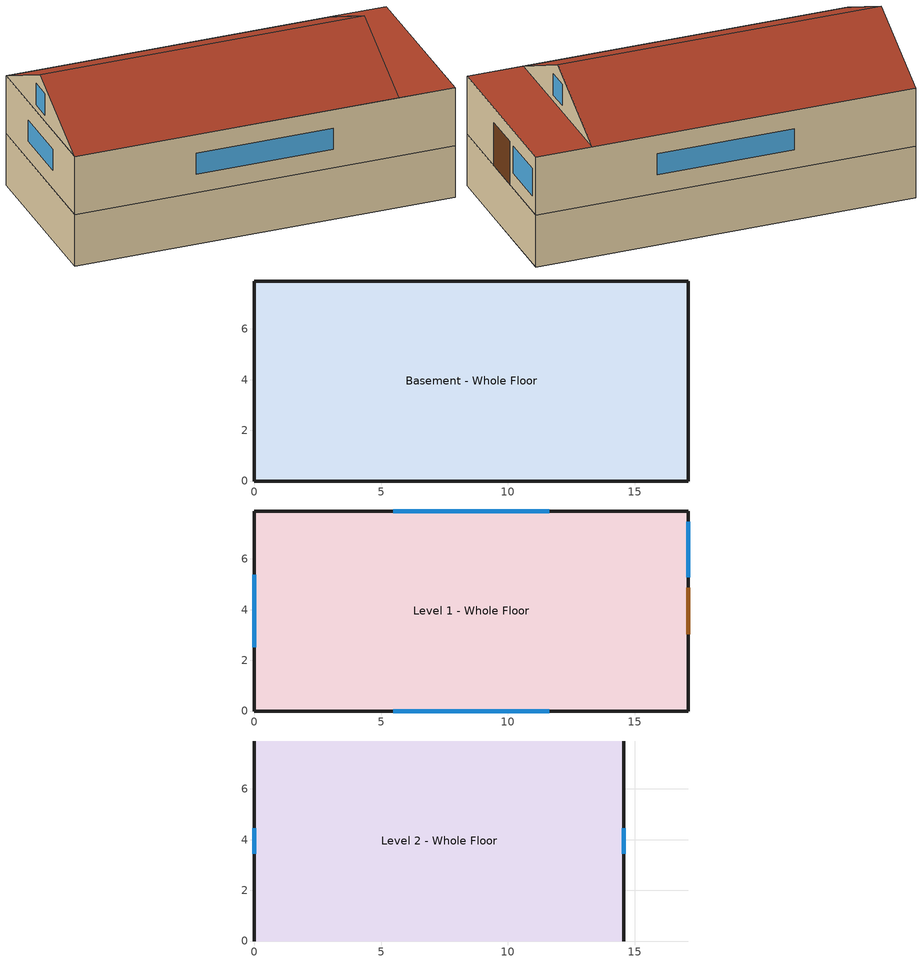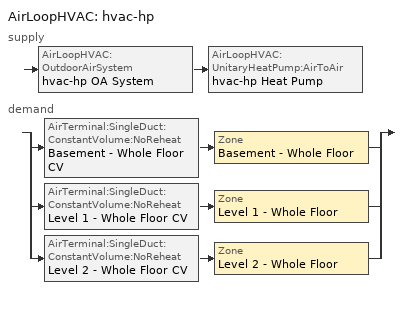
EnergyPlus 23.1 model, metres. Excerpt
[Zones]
Basement - Whole Floor
 floor ground (constr-slab): 0,7.89 17.11,7.89 17.11,0 0,0 z-2.44
 wall ground (constr-bwall): 0,0 17.11,0 17.11,7.89 0,7.89 0,0 z-2.44:0
Level 1 - Whole Floor
 floor to Basement - Whole Floor (constr-default-interiorfloor): 0,7.89 17.11,7.89 17.11,0 0,0 z0
 wall outside (constr-wall): 0,0 17.11,0 17.11,7.89 0,7.89 0,0 z0:2.74
 window (wtype-window): 5.47,0 11.64,0 / 11.64,7.89 5.47,7.89 / 0,5.37 0,2.52 z0.88:1.87; 17.11,5.28 17.11,7.47 z0.73:2.01
 door (constr-door): 17.11,3.03 17.11,4.86 z0:2.03
 roof outside (constr-roof): 14.57,0 17.11,0 17.11,7.89 14.57,7.89 z2.74
Level 2 - Whole Floor
 floor to Level 1 - Whole Floor (constr-default-interiorfloor): 0,7.89 14.57,7.89 14.57,0 0,0 z2.74
 wall outside (constr-wall): 14.57,0,2.74 14.57,7.89,2.74 14.57,3.95,4.72; 0,7.89,2.74 0,0,2.74 0,3.95,4.72
 window (wtype-window): 14.57,3.44 14.57,4.45 / 0,4.45 0,3.44 z3.04:4.05
 roof outside (constr-roof): 0,3.95,4.72 0,0,2.74 14.57,0,2.74 14.57,3.95,4.72; 14.57,3.95,4.72 14.57,7.89,2.74 0,7.89,2.74 0,3.95,4.72
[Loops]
AirLoopHVAC 'hvac-hp'
 supply: AirLoopHVAC:OutdoorAirSystem 'hvac-hp OA System' > AirLoopHVAC:UnitaryHeatPump:AirToAir 'hvac-hp Heat Pump'
 demand: split
  | AirTerminal:SingleDuct:ConstantVolume:NoReheat 'Basement - Whole Floor CV' > Zone 'Basement - Whole Floor'
  | AirTerminal:SingleDuct:ConstantVolume:NoReheat 'Level 1 - Whole Floor CV' > Zone 'Level 1 - Whole Floor'
  | AirTerminal:SingleDuct:ConstantVolume:NoReheat 'Level 2 - Whole Floor CV' > Zone 'Level 2 - Whole Floor'
[Building]
Single-family house of nzertf-inputs.xlsx: North Axis {deg}=0
[Site:GroundReflectance]

[Site:Location]
Gaithersburg Maryland: Latitude {deg}=39.14344; Longitude {deg}=-77.2014; Time Zone {hr}=-5; Elevation {m}=136
[SizingPeriod:DesignDay] Day of Month=21; Dry-Bulb Temperature Range Modifier Type=DefaultMultipliers; Barometric Pressure {Pa}=99367; Rain Indicator=No; Snow Indicator=No; Daylight Saving Time Indicator=No
Name | Month | Day Type | Maximum Dry-Bulb Temperature {C} | Daily Dry-Bulb Temperature Range {deltaC} | Humidity Condition Type | Wetbulb or DewPoint at Maximum Dry-Bulb {C} | Daily Wet-Bulb Temperature Range {deltaC} | Wind Speed {m/s} | Wind Direction {deg} | Solar Model Indicator | ASHRAE Clear Sky Optical Depth for Beam Irradiance (taub) | ASHRAE Clear Sky Optical Depth for Diffuse Irradiance (taud) | Sky Clearness | Enthalpy at Maximum Dry-Bulb {J/kg}
Gaithersburg-Montgomery.Count Ann Clg .4% Condns DB=>MWB | 7 | SummerDesignDay | 33.2 | 12.4 | WetBulb | 24.3 | 4.8 | 2.9 | 290 | ASHRAETau2017 | 0.478 | 2.147
Gaithersburg-Montgomery.Count Ann Htg 99.6% Condns DB | 1 | WinterDesignDay | -11.5 | 0 | WetBulb | -11.5 |  | 2.7 | 300 | ASHRAEClearSky |  |  | 0
Gaithersburg-Montgomery.Count Ann Hum_n 99.6% Condns DP=>MCDB | 1 | WinterDesignDay | -9.6 | 0 | DewPoint | -19.3 |  | 2.7 | 300 | ASHRAEClearSky |  |  | 0
Gaithersburg-Montgomery.Count Ann Htg Wind 99.6% Condns WS=>MCDB | 1 | WinterDesignDay | 1.4 | 0 | WetBulb | 1.4 |  | 10.9 | 300 | ASHRAEClearSky |  |  | 0
Gaithersburg-Montgomery.Count Ann Clg .4% Condns WB=>MDB | 7 | SummerDesignDay | 31.6 | 11.2 | WetBulb | 25.5 | 4.9 | 2.9 | 290 | ASHRAETau2017 | 0.478 | 2.147
Gaithersburg-Montgomery.Count Ann Clg .4% Condns DP=>MDB | 7 | SummerDesignDay | 28.5 | 10.9 | DewPoint | 23.5 |  | 2.9 | 290 | ASHRAETau2017 | 0.478 | 2.147
Gaithersburg-Montgomery.Count Ann Clg .4% Condns Enth=>MDB | 7 | SummerDesignDay | 31.6 | 10.9 | Enthalpy |  |  | 2.9 | 290 | ASHRAETau2017 | 0.478 | 2.147 |  | 78900
[Site:GroundTemperature:BuildingSurface]
18, 18, 18, 18, 18, 18, 18, 18, 18, 18, 18, 18
[Material:NoMass] Roughness=MediumRough
Name | Thermal Resistance {m2-K/W}
constr-slab_R | 1.8
mat-lib-f05-ceiling-air-space-resistance | 0.18
constr-roof_rest | 1.2405
constr-wall_rest | 1.19591
constr-door_R | 0.774881
[Construction]
constr-slab: constr-slab_R
constr-bwall: constr-bwall_rigid
constr-default-interiorfloor: mat-lib-f16-acoustic-tile, mat-lib-f05-ceiling-air-space-resistance, mat-lib-m11-100mm-lightweight-concrete
constr-roof: constr-roof_rigid_ext, constr-roof_cavity_fill, constr-roof_rest
constr-wall: constr-wall_rigid_ext, constr-wall_cavity_fill, constr-wall_rest
constr-door: constr-door_R
wtype-window: wtype-window_glazing
[Material]
Name | Roughness | Thickness {m} | Conductivity {W/m-K} | Density {kg/m3} | Specific Heat {J/kg-K} | Thermal Absorptance | Solar Absorptance | Visible Absorptance
constr-bwall_rigid | MediumRough | 0.1 | 0.0243902 | 32 | 1470
mat-lib-f16-acoustic-tile | MediumSmooth | 0.0191 | 0.06 | 368 | 590
mat-lib-m11-100mm-lightweight-concrete | MediumRough | 0.1016 | 0.53 | 1280 | 840
constr-roof_rigid_ext | MediumRough | 0.13 | 0.029 | 32 | 1470 | 0.92 | 0.7 | 0.7
constr-roof_cavity_fill | MediumRough | 0.3 | 0.043 | 40 | 1380
constr-wall_rigid_ext | MediumRough | 0.1 | 0.029 | 32 | 1470 | 0.92 | 0.7 | 0.7
constr-wall_cavity_fill | MediumRough | 0.14 | 0.043 | 40 | 1380
[WindowMaterial:SimpleGlazingSystem]
wtype-window_glazing: U-Factor {W/m2-K}=1.13565; Solar Heat Gain Coefficient=0.25; Visible Transmittance=0.4
[Zone]
Name | Volume {m3} | Floor Area {m2}
Basement - Whole Floor | 329.183 | 135
Level 1 - Whole Floor | 370.331 | 135
Level 2 - Whole Floor | 113.421 | 115
[ZoneInfiltration:FlowCoefficient] Schedule=Always On; Stack Coefficient=0.078; Pressure Exponent=0.67; Wind Coefficient=0.17; Shelter Factor=0.7
Name | Zone or Space | Flow Coefficient
Level 1 - Whole Floor Infiltration | Level 1 - Whole Floor | 0.00539674
Level 2 - Whole Floor Infiltration | Level 2 - Whole Floor | 0.00494955
[Shading:Overhang:Projection]
op-sp-house-L1-wall-1-1 Overhang: Window or Door=op-sp-house-L1-wall-1-1; Height above Window or Door {m}=0.1; Tilt Angle from Window/Door {deg}=90; Left extension from Window/Door Width {m}=0; Right extension from Window/Door Width {m}=0; Depth as Fraction of Window/Door Height=0.5
[People] Number of People Schedule=sch-lib-multifamily-onezone-occupancy; Number of People Calculation Method=People; Activity Level Schedule=Activity 95 W
Name | Zone or ZoneList or Space or SpaceList | Number of People
Basement - Whole Floor People | Basement - Whole Floor | 1.402598
Level 1 - Whole Floor People | Level 1 - Whole Floor | 1.402598
Level 2 - Whole Floor People | Level 2 - Whole Floor | 1.194804
[Lights] Schedule=sch-lib-multifamily-onezone-lighting; Design Level Calculation Method=Watts/Area; Watts per Zone Floor Area {W/m2}=9.364602
Name | Zone or ZoneList or Space or SpaceList
Basement - Whole Floor Lights | Basement - Whole Floor
Level 1 - Whole Floor Lights | Level 1 - Whole Floor
Level 2 - Whole Floor Lights | Level 2 - Whole Floor
[ElectricEquipment] Schedule=sch-lib-multifamily-onezone-equipment; Design Level Calculation Method=Watts/Area; Watts per Zone Floor Area {W/m2}=6.67
Name | Zone or ZoneList or Space or SpaceList
Basement - Whole Floor Equipment | Basement - Whole Floor
Level 1 - Whole Floor Equipment | Level 1 - Whole Floor
Level 2 - Whole Floor Equipment | Level 2 - Whole Floor
[WaterHeater:Mixed]
Solar Storage Tank: Tank Volume {m3}=0.303; Setpoint Temperature Schedule=Solar Storage Tank Setpoint; Heater Fuel Type=Electricity; Heater Thermal Efficiency=1; Ambient Temperature Indicator=Zone; Ambient Temperature Zone=Basement - Whole Floor
[Generator:PVWatts]
NZERTF PV: PVWatts Version=5; DC System Capacity {W}=10240; Module Type=Standard; Array Type=FixedOpenRack; System Losses=0.14; Array Geometry Type=TiltAzimuth; Tilt Angle {deg}=20; Azimuth Angle {deg}=180
[ElectricLoadCenter:Generators]
NZERTF PV List: Generator=NZERTF PV; Generator Rated Electric Power Output {W}=10240
[ElectricLoadCenter:Inverter:PVWatts]
NZERTF PV Inverter: DC to AC Size Ratio=1.1; Inverter Efficiency=0.96
[ElectricLoadCenter:Distribution]
NZERTF PV Load Center: Generator List=NZERTF PV List; Generator Operation Scheme Type=Baseload; Electrical Buss Type=DirectCurrentWithInverter; Inverter=NZERTF PV Inverter
[ThermostatSetpoint:DualSetpoint] Heating Setpoint Temperature Schedule=HVACTemplate-Always 21.0; Cooling Setpoint Temperature Schedule=HVACTemplate-Always 24.0
Basement - Whole Floor Thermostat Dual SP Control; Level 1 - Whole Floor Thermostat Dual SP Control; Level 2 - Whole Floor Thermostat Dual SP Control
[ZoneControl:Thermostat] Control Type Schedule=HVACTemplate-Always 4
Name | Zone or ZoneList | Control
Basement - Whole Floor Thermostat | Basement - Whole Floor | Basement - Whole Floor Thermostat Dual SP Control
Level 1 - Whole Floor Thermostat | Level 1 - Whole Floor | Level 1 - Whole Floor Thermostat Dual SP Control
Level 2 - Whole Floor Thermostat | Level 2 - Whole Floor | Level 2 - Whole Floor Thermostat Dual SP Control
[DesignSpecification:OutdoorAir] Outdoor Air Method=Flow/Area; Outdoor Air Flow per Person {m3/s}=0.00944; Outdoor Air Flow per Zone Floor Area {m3/s-m2}=0.00011; Outdoor Air Flow per Zone {m3/s}=0
SZ DSOA Basement - Whole Floor; SZ DSOA Level 1 - Whole Floor; SZ DSOA Level 2 - Whole Floor
[Sizing:Zone] Zone Cooling Design Supply Air Temperature Input Method=SupplyAirTemperature; Zone Cooling Design Supply Air Temperature {C}=12.8; Zone Cooling Design Supply Air Temperature Difference {delta C}=11.11; Zone Heating Design Supply Air Temperature Input Method=SupplyAirTemperature; Zone Heating Design Supply Air Temperature {C}=50; Zone Cooling Design Supply Air Humidity Ratio {kg-H20/kg-air}=0.008; Zone Heating Design Supply Air Humidity Ratio {kg-H2O/kg-air}=0.008; Cooling Design Air Flow Method=DesignDay; Cooling Design Air Flow Rate {m3/s}=0; Cooling Minimum Air Flow Fraction=0; Heating Design Air Flow Method=DesignDay; Heating Design Air Flow Rate {m3/s}=0; Heating Maximum Air Flow Fraction=0
Name | Design Specification Outdoor Air Object | Design Specification Zone Air Distribution Object
Basement - Whole Floor | SZ DSOA Basement - Whole Floor | SZ DSZAD Basement - Whole Floor
Level 1 - Whole Floor | SZ DSOA Level 1 - Whole Floor | SZ DSZAD Level 1 - Whole Floor
Level 2 - Whole Floor | SZ DSOA Level 2 - Whole Floor | SZ DSZAD Level 2 - Whole Floor
[DesignSpecification:ZoneAirDistribution] Zone Air Distribution Effectiveness in Cooling Mode=1; Zone Air Distribution Effectiveness in Heating Mode=1
SZ DSZAD Basement - Whole Floor; SZ DSZAD Level 1 - Whole Floor; SZ DSZAD Level 2 - Whole Floor
[Zone equipment]
Basement - Whole Floor: Basement - Whole Floor CV
Level 1 - Whole Floor: Level 1 - Whole Floor CV
Level 2 - Whole Floor: Level 2 - Whole Floor CV
[AirTerminal:SingleDuct:ConstantVolume:NoReheat] Maximum air flow rate {m3/s}=autosize
Basement - Whole Floor CV; Level 1 - Whole Floor CV; Level 2 - Whole Floor CV
[Sizing:System]
hvac-hp: Type of Load to Size On=Sensible; Design Outdoor Air Flow Rate {m3/s}=Autosize; Central Heating Maximum System Air Flow Ratio=1; Preheat Design Set Temperature {C}=7; Preheat Design Humidity Ratio {kg-H2O/kg-air}=0.008; Precool Design Temperature {C}=11; Precool Design Humidity Ratio {kg-H2O/kg-air}=0.008; Central Cooling Design Supply Air Temperature {C}=12.8; Central Heating Design Supply Air Temperature {C}=50; Sizing Option=NonCoincident; 100% Outdoor Air in Cooling=No; 100% Outdoor Air in Heating=No; Central Cooling Design Supply Air Humidity Ratio {kg-H2O/kg-air}=0.008; Central Heating Design Supply Air Humidity Ratio {kg-H2O/kg-air}=0.008; Cooling Supply Air Flow Rate Method=DesignDay; Cooling Supply Air Flow Rate {m3/s}=0; Heating Supply Air Flow Rate Method=DesignDay; Heating Supply Air Flow Rate {m3/s}=0; System Outdoor Air Method=ZoneSum; Zone Maximum Outdoor Air Fraction=1; Cooling Design Capacity Method=CoolingDesignCapacity; Cooling Design Capacity {W}=autosize; Heating Design Capacity Method=HeatingDesignCapacity; Heating Design Capacity {W}=autosize; Central Cooling Capacity Control Method=OnOff
[AirLoopHVAC]
hvac-hp: Design Supply Air Flow Rate {m3/s}=autosize
[AvailabilityManager:NightCycle]
hvac-hp Availability: Applicability Schedule=HVACTemplate-Always 1; Fan Schedule=HVACTemplate-Always 1; Control Type=StayOff; Thermostat Tolerance {deltaC}=0.2; Cycling Run Time Control Type=FixedRunTime; Cycling run time {s}=3600
[AirLoopHVAC:UnitaryHeatPump:AirToAir]
hvac-hp Heat Pump: Cooling Supply Air Flow Rate=Autosize; Heating Supply Air Flow Rate=Autosize; No Load Supply Air Flow Rate=Autosize; Controlling Zone or Thermostat Location=Basement - Whole Floor; Supply Air Fan=hvac-hp Supply Fan; Heating Coil=hvac-hp HP Heating Coil; Cooling Coil=hvac-hp Cooling Coil; Supplemental Heating Coil=hvac-hp Sup Heat Coil; Maximum Supply Air Temperature from Supplemental Heater=Autosize; Maximum Outdoor Dry-Bulb Temperature for Supplemental Heater Operation=21; Fan Placement=BlowThrough; Supply Air Fan Operating Mode Schedule=HVAC Continuous Fan
[Coil:Heating:DX:SingleSpeed]
hvac-hp HP Heating Coil: Rated Total Heating Capacity {W}=7800; Rated COP=2.65; Rated Air Flow Rate {m3/s}=autosize; Total Heating Capacity Function of Temperature Curve=hvac-hp HP Heating Coil Cap-FT; Total Heating Capacity Function of Flow Fraction Curve=hvac-hp HP Heating Coil Cap-FF; Energy Input Ratio Function of Temperature Curve=hvac-hp HP Heating Coil EIR-FT; Energy Input Ratio Function of Flow Fraction Curve=hvac-hp HP Heating Coil EIR-FF; Part Load Fraction Correlation Curve=hvac-hp HP Heating Coil PLF; Defrost Energy Input Ratio Function of Temperature Curve=hvac-hp HP Heating Coil DefrEIR-FT; Minimum Outdoor Dry-Bulb Temperature for Compressor Operation {C}=-8; Maximum Outdoor Dry-Bulb Temperature for Defrost Operation {C}=5; Crankcase Heater Capacity {W}=0; Maximum Outdoor Dry-Bulb Temperature for Crankcase Heater Operation {C}=0; Defrost Strategy=ReverseCycle; Defrost Control=Timed; Defrost Time Period Fraction=0.058333; Resistive Defrost Heater Capacity {W}=autosize
[Coil:Heating:Electric]
hvac-hp Sup Heat Coil: Efficiency=1; Nominal Capacity of the Coil {W}=Autosize
[Coil:Cooling:DX:SingleSpeed]
hvac-hp Cooling Coil: Gross Rated Total Cooling Capacity {W}=7700; Gross Rated Sensible Heat Ratio=Autosize; Rated COP=3.82; Rated Air Flow Rate {m3/s}=autosize; Total Cooling Capacity Function of Temperature Curve=hvac-hp Cool Coil Cap-FT; Total Cooling Capacity Function of Flow Fraction Curve=hvac-hp Cool Coil Cap-FF; Energy Input Ratio Function of Temperature Curve=hvac-hp Cool Coil EIR-FT; Energy Input Ratio Function of Flow Fraction Curve=hvac-hp Cool Coil EIR-FF; Part Load Fraction Correlation Curve=hvac-hp Cool Coil PLF; Nominal Time for Condensate Removal to Begin=0; Ratio of Initial Moisture Evaporation Rate and Steady State Latent Capacity=0; Maximum Cycling Rate=0; Latent Capacity Time Constant=0; Condenser Type=AirCooled; Evaporative Condenser Effectiveness=0; Evaporative Condenser Pump Rated Power Consumption=0; Crankcase Heater Capacity=0; Maximum Outdoor Dry-Bulb Temperature for Crankcase Heater Operation=10
[Fan:OnOff]
hvac-hp Supply Fan: Availability Schedule=HVACTemplate-Always 1; Fan Efficiency=0.7; Pressure Rise {Pa}=600; Maximum Flow Rate {m3/s}=autosize; Motor Efficiency=0.9; Motor in Airstream Fraction=1
[SetpointManager:SingleZone:Cooling]
hvac-hp Economizer Supply Air Temp Manager: Control Variable=Temperature; minimum supply air temperature {C}=13; maximum supply air temperature {C}=45; Control Zone=Basement - Whole Floor; Setpoint Node or NodeList=hvac-hp Air Loop Outlet
[SetpointManager:MixedAir]
hvac-hp Cooling Coil Air Temp Manager: Control Variable=Temperature; Setpoint Node or NodeList=hvac-hp Mixed Air Outlet
[Controller:OutdoorAir]
hvac-hp OA Controller: Minimum Outdoor Air Flow Rate {m3/s}=Autosize; Maximum Outdoor Air Flow Rate {m3/s}=Autosize; Economizer Control Type=NoEconomizer; Economizer Control Action Type=ModulateFlow; Lockout Type=NoLockout; Minimum Limit Type=FixedMinimum
[Schedule:Compact]
sch-lib-multifamily-onezone-occupancy: Through: 12/31, For: Monday Tuesday Wednesday Thursday Friday Saturday Sunday Holiday WinterDesignDay SummerDesignDay, Until: 07:00, 0.67, Until: 08:00, 0.49, Until: 17:00, 0.21, Until: 24:00, 0.67, For: AllOtherDays, Until: 07:00, 0.67, Until: 08:00, 0.49, Until: 17:00, 0.21, Until: 24:00, 0.67
sch-lib-multifamily-onezone-lighting: Through: 12/31, For: Monday Tuesday Wednesday Thursday Friday Saturday Sunday Holiday WinterDesignDay SummerDesignDay, Until: 06:00, 0, Until: 07:00, 0.95, Until: 08:00, 0.85, Until: 19:00, 0, Until: 24:00, 0.9, For: AllOtherDays, Until: 06:00, 0, Until: 07:00, 0.95, Until: 08:00, 0.85, Until: 19:00, 0, Until: 24:00, 0.9
sch-lib-multifamily-onezone-equipment: Through: 12/31, For: Monday Tuesday Wednesday Thursday Friday Saturday Sunday Holiday WinterDesignDay SummerDesignDay, Until: 06:00, 0.22, Until: 07:00, 0.36, Until: 08:00, 0.76, Until: 09:00, 0.34, Until: 11:00, 0.36, Until: 13:00, 0.64, Until: 17:00, 0.36, Until: 18:00, 0.87, Until: 19:00, 0.97, Until: 22:00, 0.43, Until: 24:00, 0.31, For: AllOtherDays, Until: 06:00, 0.22, Until: 07:00, 0.36, Until: 08:00, 0.76, Until: 09:00, 0.34, Until: 11:00, 0.36, Until: 13:00, 0.64, Until: 17:00, 0.36, Until: 18:00, 0.87, Until: 19:00, 0.97, Until: 22:00, 0.43, Until: 24:00, 0.31
Activity 95 W: Through: 12/31, For: AllDays, Until: 24:00, 95
Always On; HVAC Continuous Fan; HVACTemplate-Always 1: Through: 12/31, For: AllDays, Until: 24:00, 1
Solar Storage Tank Setpoint: Through: 12/31, For: AllDays, Until: 24:00, 49
HVACTemplate-Always 21.0: Through: 12/31, For: AllDays, Until: 24:00, 21
HVACTemplate-Always 24.0: Through: 12/31, For: AllDays, Until: 24:00, 24
HVACTemplate-Always 4: Through: 12/31, For: AllDays, Until: 24:00, 4
[Curve:Cubic]
Name | Coefficient1 Constant | Coefficient2 x | Coefficient3 x**2 | Coefficient4 x**3 | Minimum Value of x | Maximum Value of x
hvac-hp HP Heating Coil Cap-FT | 0.758746 | 0.027626 | 0.000148716 | 3.4992e-06 | -20 | 20
hvac-hp HP Heating Coil Cap-FF | 0.84 | 0.16 | 0 | 0 | 0.5 | 1.5
hvac-hp HP Heating Coil EIR-FT | 1.19248 | -0.0300438 | 0.00103745 | -2.3328e-05 | -20 | 20
[Curve:Quadratic]
Name | Coefficient1 Constant | Coefficient2 x | Coefficient3 x**2 | Minimum Value of x | Maximum Value of x
hvac-hp HP Heating Coil EIR-FF | 1.3824 | -0.4336 | 0.0512 | 0 | 1
hvac-hp HP Heating Coil PLF | 0.75 | 0.25 | 0 | 0 | 1
hvac-hp Cool Coil Cap-FF | 0.8 | 0.2 | 0 | 0.5 | 1.5
hvac-hp Cool Coil EIR-FF | 1.1552 | -0.1808 | 0.0256 | 0.5 | 1.5
hvac-hp Cool Coil PLF | 0.85 | 0.15 | 0 | 0 | 1
[Curve:Biquadratic]
Name | Coefficient1 Constant | Coefficient2 x | Coefficient3 x**2 | Coefficient4 y | Coefficient5 y**2 | Coefficient6 x*y | Minimum Value of x | Maximum Value of x | Minimum Value of y | Maximum Value of y
hvac-hp HP Heating Coil DefrEIR-FT | 1 | 0 | 0 | 0 | 0 | 0 | 0 | 50 | 0 | 50
hvac-hp Cool Coil Cap-FT | 0.942588 | 0.00954335 | 0.00068377 | -0.0110427 | 5.249e-06 | -9.72e-06 | 12.77778 | 23.88889 | 18 | 46.11111
hvac-hp Cool Coil EIR-FT | 0.342414 | 0.034885 | -0.0006237 | 0.00497722 | 0.000437951 | -0.000728028 | 12.77778 | 23.88889 | 18 | 46.11111
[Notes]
IDF written by gbxml2idf 0.5 (M4) (no date here: the same input gives the same text)
gbXML: output10.assembled.gbxml (sha256 c4b69e44b9ab9d032b7f99438d6cd07a264fe87c884960c7819297a024cb35ab)
notes: output10.pipeline_notes.xml
every object carries its source: stated | derived | assumed | user | reference | EnergyPlus default
source: derived; EnergyPlus 23.1 (the schema in use)
---------- Simulation parameters ----------------------------------------
source: derived; sizing only when an HVAC fragment with sizing objects is inserted (zone and system sizing; plant sizing only when it has Sizing:Plant); the weather-file run period is the simulation
source: stated; gbXML: bldg-1; North Axis = CADModelAzimuth of the gbXML; terrain, convergence and warm-up fields are left blank = EnergyPlus defaults
source: user; mid file
source: EnergyPlus defaults (schema), written explicitly by the mid key explicit_default_objects; every field is blank: the model is the same as without the object
source: EnergyPlus defaults (schema), written explicitly by the mid key explicit_default_objects; every field is blank: the model is the same as without the object
source: EnergyPlus defaults (schema), written explicitly by the mid key explicit_default_objects; every field is blank: the model is the same as without the object
source: EnergyPlus defaults (schema), written explicitly by the mid key explicit_default_objects; every field is blank: the model is the same as without the object
source: derived; the gbXML polygons are counterclockwise seen from outside, in absolute coordinates
source: stated (notes RunPeriod); no year (typical weather); the start day is a Sunday as on 2012-01-01
source: user (mid daylight_saving: nzertf-inputs.xlsx rows 6-7: Daylight Saving Enabled True; Daylight Saving Period Mar 12 - Nov 5)
source: derived (notes Holidays); 2012-01-01
source: derived (notes Holidays); 2012-01-16
source: derived (notes Holidays); 2012-02-20
source: derived (notes Holidays); 2012-05-28
source: derived (notes Holidays); 2012-07-04
source: derived (notes Holidays); 2012-09-03
source: derived (notes Holidays); 2012-10-08
source: derived (notes Holidays); 2012-11-11
source: derived (notes Holidays); 2012-11-22
source: derived (notes Holidays); 2012-12-25
